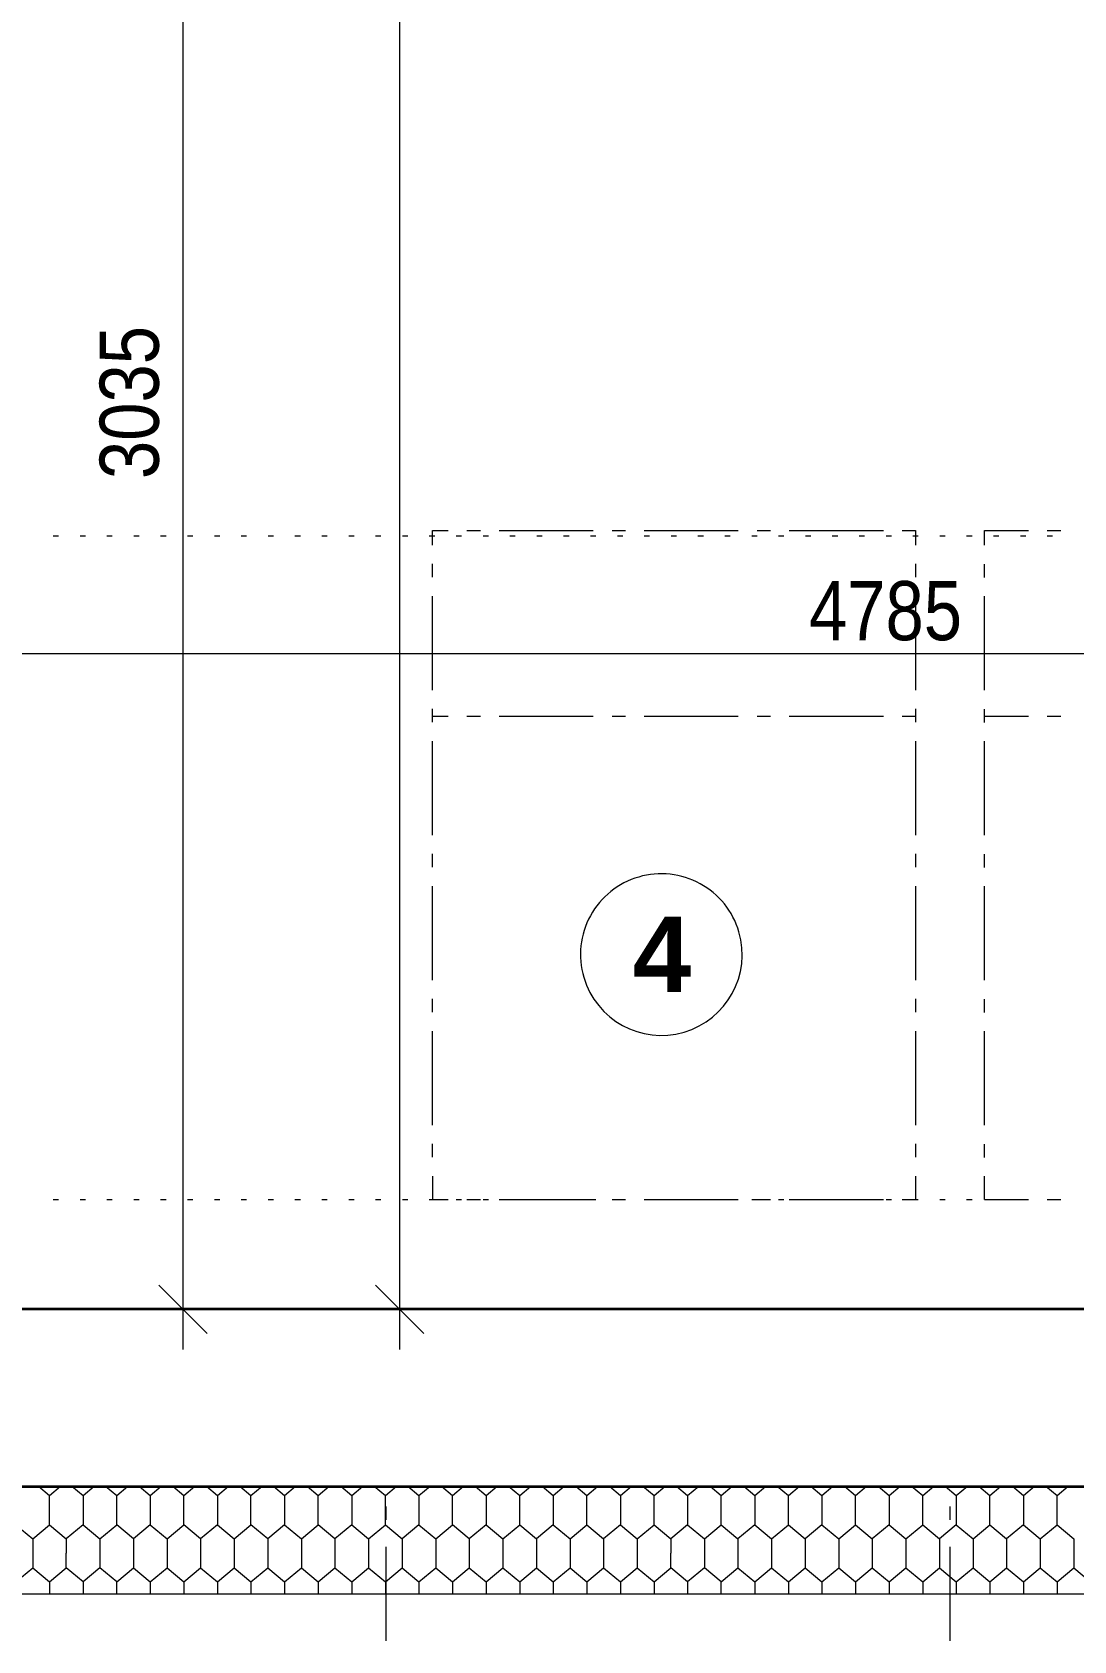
# Model space of a CAD drawing. Header units: millimetres. Extents: x 214.1 to 310.4, y 372.3 to 401.
# Drawn here: x 255.488 to 257.014, y 393.044 to 395.402 of the extents above; entities that cross this region are included whole.
import ezdxf

# ---------------------------------------------------------------- set-up
doc = ezdxf.new("R2010")
doc.units = ezdxf.units.MM
for name, color, linetype in [('PDF1_Dvere_okna_oznaceni', 7, 'Continuous'), ('PDF1_Hlavni kresba_1', 7, 'Continuous'), ('PDF1_Konstrukce_nad', 7, 'Continuous'), ('PDF1_Krokve', 7, 'Continuous'), ('PDF1_KTZ_zatepleni', 7, 'Continuous'), ('PDF1_Kóty 1$100', 7, 'Continuous'), ('PDF1_Obecne06_TLUSTA', 7, 'Continuous'), ('PDF1_OKNA', 7, 'Continuous'), ('PDF1_Šrafy', 7, 'Continuous')]:
    doc.layers.add(name, color=color, linetype=linetype)
doc.styles.add('PDF Arial', font='')
doc.styles.add('PDF Arial Bold', font='')
doc.styles.get('PDF Arial').set_extended_font_data('Arial')
doc.styles.get('PDF Arial Bold').set_extended_font_data('Arial', bold=True)

msp = doc.modelspace()

# ---------------------------------------------------------------- linework, layer by layer
at = {"layer": 'PDF1_Dvere_okna_oznaceni', "lineweight": 13}
msp.add_lwpolyline([(256.5237, 394.083, 0.414216), (256.3768, 394.1634, 0.414216), (256.2963, 394.0165, 0.414212), (256.4432, 393.936, 0.414209)], format="xyb", close=True, dxfattribs=at)
at = {"layer": 'PDF1_Hlavni kresba_1', "lineweight": 13}
msp.add_lwpolyline([(258.9029, 393.2698), (250.0328, 393.2698)], dxfattribs=at)
at = {"layer": 'PDF1_Konstrukce_nad', "lineweight": 13}
for points in [[(255.5188, 394.6636), (255.5267, 394.6636)], [(255.5582, 394.6636), (255.566, 394.6636)], [(255.5975, 394.6636), (255.6054, 394.6636)], [(255.6369, 394.6636), (255.6448, 394.6636)], [(255.6763, 394.6636), (255.6842, 394.6636)], [(255.7157, 394.6636), (255.7235, 394.6636)], [(255.755, 394.6636), (255.7629, 394.6636)], [(255.7944, 394.6636), (255.8023, 394.6636)], [(255.8338, 394.6636), (255.8416, 394.6636)], [(255.8731, 394.6636), (255.881, 394.6636)], [(255.9125, 394.6636), (255.9204, 394.6636)], [(255.9519, 394.6636), (255.9597, 394.6636)], [(255.9912, 394.6636), (255.9991, 394.6636)], [(256.0306, 394.6636), (256.0385, 394.6636)], [(256.07, 394.6636), (256.0779, 394.6636)], [(256.1094, 394.6636), (256.1172, 394.6636)], [(256.1487, 394.6636), (256.1566, 394.6636)], [(256.1881, 394.6636), (256.196, 394.6636)], [(256.2275, 394.6636), (256.2353, 394.6636)], [(256.2668, 394.6636), (256.2747, 394.6636)], [(256.3062, 394.6636), (256.3141, 394.6636)], [(256.3456, 394.6636), (256.3534, 394.6636)], [(256.3849, 394.6636), (256.3928, 394.6636)], [(256.4243, 394.6636), (256.4322, 394.6636)], [(256.4637, 394.6636), (256.4716, 394.6636)], [(256.5031, 394.6636), (256.5109, 394.6636)], [(256.5424, 394.6636), (256.5503, 394.6636)], [(256.5818, 394.6636), (256.5897, 394.6636)], [(256.6212, 394.6636), (256.629, 394.6636)], [(256.6605, 394.6636), (256.6684, 394.6636)], [(256.6999, 394.6636), (256.7078, 394.6636)], [(256.7393, 394.6636), (256.7471, 394.6636)], [(256.7786, 394.6636), (256.7865, 394.6636)], [(256.818, 394.6636), (256.8259, 394.6636)], [(256.8574, 394.6636), (256.8653, 394.6636)], [(256.8968, 394.6636), (256.9046, 394.6636)], [(256.9361, 394.6636), (256.944, 394.6636)], [(256.9755, 394.6636), (256.9834, 394.6636)], [(255.5188, 393.6907), (255.5267, 393.6907)], [(255.5582, 393.6907), (255.566, 393.6907)], [(255.5975, 393.6907), (255.6054, 393.6907)], [(255.6369, 393.6907), (255.6448, 393.6907)], [(255.6763, 393.6907), (255.6842, 393.6907)], [(255.7157, 393.6907), (255.7235, 393.6907)], [(255.755, 393.6907), (255.7629, 393.6907)], [(255.7944, 393.6907), (255.8023, 393.6907)], [(255.8338, 393.6907), (255.8416, 393.6907)], [(255.8731, 393.6907), (255.881, 393.6907)], [(255.9125, 393.6907), (255.9204, 393.6907)], [(255.9519, 393.6907), (255.9597, 393.6907)], [(255.9912, 393.6907), (255.9991, 393.6907)], [(256.0306, 393.6907), (256.0385, 393.6907)], [(256.07, 393.6907), (256.0779, 393.6907)], [(256.1094, 393.6907), (256.1172, 393.6907)], [(256.1487, 393.6907), (256.1566, 393.6907)], [(256.1881, 393.6907), (256.196, 393.6907)], [(256.2275, 393.6907), (256.2353, 393.6907)], [(256.2668, 393.6907), (256.2747, 393.6907)], [(256.3062, 393.6907), (256.3141, 393.6907)], [(256.3456, 393.6907), (256.3534, 393.6907)], [(256.3849, 393.6907), (256.3928, 393.6907)], [(256.4243, 393.6907), (256.4322, 393.6907)], [(256.4637, 393.6907), (256.4716, 393.6907)], [(256.5031, 393.6907), (256.5109, 393.6907)], [(256.5424, 393.6907), (256.5503, 393.6907)], [(256.5818, 393.6907), (256.5897, 393.6907)], [(256.6212, 393.6907), (256.629, 393.6907)], [(256.6605, 393.6907), (256.6684, 393.6907)], [(256.6999, 393.6907), (256.7078, 393.6907)], [(256.7393, 393.6907), (256.7471, 393.6907)], [(256.7786, 393.6907), (256.7865, 393.6907)], [(256.818, 393.6907), (256.8259, 393.6907)], [(256.8574, 393.6907), (256.8653, 393.6907)], [(256.8968, 393.6907), (256.9046, 393.6907)], [(256.9361, 393.6907), (256.944, 393.6907)], [(256.9755, 393.6907), (256.9834, 393.6907)]]:
    msp.add_lwpolyline(points, dxfattribs=at)
at = {"layer": 'PDF1_Krokve', "lineweight": 13}
for points in [[(256.0066, 393.2698), (256.0066, 393.2698)], [(256.8334, 393.2698), (256.8334, 393.2698)], [(256.0066, 393.2208), (256.0066, 393.2405)], [(256.8334, 393.2208), (256.8334, 393.2405)], [(256.0066, 393.0437), (256.0066, 393.1815)], [(256.8334, 393.0437), (256.8334, 393.1815)]]:
    msp.add_lwpolyline(points, dxfattribs=at)
at = {"layer": 'PDF1_KTZ_zatepleni', "lineweight": 13}
msp.add_lwpolyline([(249.867, 399.8149), (259.0605, 399.8149), (259.0605, 393.1123), (249.8754, 393.1123), (249.8754, 395.7356)], dxfattribs=at)
at = {"layer": 'PDF1_Kóty 1$100', "lineweight": 13}
for points in [[(256.0265, 399.4591), (256.0265, 399.4001), (256.0265, 393.5297), (256.0265, 393.4707)], [(255.7089, 399.4001), (255.7089, 396.9741), (255.7089, 396.2581), (255.7089, 395.9193), (255.7089, 393.5297), (255.7089, 393.4707)], [(250.264, 394.4911), (251.4479, 394.4911), (252.9727, 394.4911), (253.0908, 394.4911), (254.7352, 394.4911), (254.8533, 394.4911), (258.6197, 394.4911)], [(255.7443, 393.4943), (255.6735, 393.5652)], [(256.0619, 393.4943), (255.9911, 393.5652)], [(255.7679, 393.5297), (255.7089, 393.5297), (255.6498, 393.5297)], [(256.0856, 393.5297), (256.0265, 393.5297), (255.9674, 393.5297)]]:
    msp.add_lwpolyline(points, dxfattribs=at)
at = {"layer": 'PDF1_Obecne06_TLUSTA', "lineweight": 35}
msp.add_lwpolyline([(250.2607, 396.6405), (250.0244, 396.6405), (250.0244, 396.1832), (249.6084, 396.1832), (249.6084, 395.7356), (250.0328, 395.7356), (250.0328, 393.2698), (258.903, 393.2698), (258.903, 395.9998), (258.6197, 395.9998), (258.6197, 393.6635), (258.5127, 393.6635), (258.5127, 393.5297), (254.8533, 393.5297), (254.8533, 395.9193), (255.0976, 395.9193), (255.0976, 396.2581), (254.8533, 396.2581), (254.8533, 396.6592), (254.7352, 396.6592)], dxfattribs=at)
at = {"layer": 'PDF1_OKNA', "lineweight": 13}
for points in [[(256.0745, 394.6501), (256.0745, 394.6715), (256.0745, 394.6715), (256.0975, 394.6715)], [(256.0745, 394.6715), (256.0745, 394.6715)], [(256.1251, 394.6715), (256.1448, 394.6715)], [(256.1723, 394.6715), (256.3101, 394.6715)], [(256.3377, 394.6715), (256.3574, 394.6715)], [(256.3849, 394.6715), (256.5227, 394.6715)], [(256.5503, 394.6715), (256.57, 394.6715)], [(256.5975, 394.6715), (256.7353, 394.6715)], [(256.7629, 394.6715), (256.7826, 394.6715)], [(256.7831, 394.6501), (256.7831, 394.6715), (256.7831, 394.6715)], [(256.7831, 394.6715), (256.7831, 394.6715)], [(256.8836, 394.6715), (256.9479, 394.6715)], [(256.8836, 394.6715), (256.8836, 394.6715)], [(256.8837, 394.6498), (256.8837, 394.6715), (256.8837, 394.6715)], [(256.9755, 394.6715), (256.9952, 394.6715)], [(256.0745, 394.6029), (256.0745, 394.6226)], [(256.7831, 394.6029), (256.7831, 394.6226)], [(256.8837, 394.6026), (256.8837, 394.6222)], [(256.0745, 394.4375), (256.0745, 394.5753)], [(256.7831, 394.4375), (256.7831, 394.5753)], [(256.8837, 394.4372), (256.8837, 394.575)], [(256.0745, 394.3903), (256.0745, 394.41)], [(256.0745, 394.3994), (256.0745, 394.3994), (256.0975, 394.3994)], [(256.1251, 394.3994), (256.1448, 394.3994)], [(256.1723, 394.3994), (256.3101, 394.3994)], [(256.3377, 394.3994), (256.3574, 394.3994)], [(256.3849, 394.3994), (256.5227, 394.3994)], [(256.5503, 394.3994), (256.57, 394.3994)], [(256.5975, 394.3994), (256.7353, 394.3994)], [(256.7629, 394.3994), (256.7826, 394.3994)], [(256.7831, 394.3903), (256.7831, 394.41)], [(256.7831, 394.3994), (256.7831, 394.3994)], [(256.8837, 394.39), (256.8837, 394.4096)], [(256.8837, 394.3994), (256.8837, 394.3994), (256.9481, 394.3994)], [(256.9756, 394.3994), (256.9953, 394.3994)], [(256.0745, 394.2249), (256.0745, 394.3627)], [(256.7831, 394.2249), (256.7831, 394.3627)], [(256.8837, 394.2246), (256.8837, 394.3624)], [(256.0745, 394.1777), (256.0745, 394.1974)], [(256.7831, 394.1777), (256.7831, 394.1974)], [(256.8837, 394.1774), (256.8837, 394.197)], [(256.0745, 394.0123), (256.0745, 394.1501)], [(256.7831, 394.0123), (256.7831, 394.1501)], [(256.8836, 394.012), (256.8837, 394.1498)], [(256.0745, 393.9651), (256.0745, 393.9848)], [(256.7831, 393.9651), (256.7831, 393.9848)], [(256.8836, 393.9648), (256.8836, 393.9844)], [(256.0745, 393.7997), (256.0745, 393.9375)], [(256.7831, 393.7997), (256.7831, 393.9375)], [(256.8836, 393.7994), (256.8836, 393.9372)], [(256.0745, 393.7525), (256.0745, 393.7722)], [(256.7831, 393.7525), (256.7831, 393.7722)], [(256.8836, 393.7522), (256.8836, 393.7718)], [(256.0745, 393.7249), (256.0745, 393.6907), (256.0975, 393.6907)], [(256.7831, 393.6907), (256.7831, 393.6907), (256.7831, 393.7249)], [(256.8836, 393.6907), (256.8836, 393.6907), (256.8836, 393.7246)], [(256.0745, 393.6907), (256.0745, 393.6907)], [(256.0745, 393.6907), (256.0745, 393.6907)], [(256.1251, 393.6907), (256.1448, 393.6907)], [(256.1723, 393.6907), (256.3101, 393.6907)], [(256.3377, 393.6907), (256.3574, 393.6907)], [(256.3849, 393.6907), (256.5227, 393.6907)], [(256.5503, 393.6907), (256.57, 393.6907)], [(256.5975, 393.6907), (256.7353, 393.6907)], [(256.7629, 393.6907), (256.7826, 393.6907)], [(256.7831, 393.6907), (256.7831, 393.6907)], [(256.8836, 393.6907), (256.8836, 393.6907), (256.948, 393.6907)], [(256.9756, 393.6907), (256.9953, 393.6907)]]:
    msp.add_lwpolyline(points, dxfattribs=at)
at = {"layer": 'PDF1_Šrafy', "lineweight": 13}
for points in [[(255.5296, 393.2698), (255.5134, 393.256), (255.4972, 393.2698)], [(255.5788, 393.2698), (255.5626, 393.256), (255.5464, 393.2698)], [(255.6281, 393.2698), (255.6119, 393.256), (255.5956, 393.2698)], [(255.6773, 393.2698), (255.6611, 393.256), (255.6449, 393.2698)], [(255.7265, 393.2698), (255.7103, 393.256), (255.6941, 393.2698)], [(255.7757, 393.2698), (255.7595, 393.256), (255.7433, 393.2698)], [(255.8249, 393.2698), (255.8087, 393.256), (255.7925, 393.2698)], [(255.8741, 393.2698), (255.8579, 393.256), (255.8417, 393.2698)], [(255.9233, 393.2698), (255.9071, 393.256), (255.8909, 393.2698)], [(255.9725, 393.2698), (255.9563, 393.256), (255.9401, 393.2698)], [(256.0218, 393.2698), (256.0056, 393.256), (255.9893, 393.2698)], [(256.071, 393.2698), (256.0548, 393.256), (256.0386, 393.2698)], [(256.1202, 393.2698), (256.104, 393.256), (256.0878, 393.2698)], [(256.1694, 393.2698), (256.1532, 393.256), (256.137, 393.2698)], [(256.2186, 393.2698), (256.2024, 393.256), (256.1862, 393.2698)], [(256.2678, 393.2698), (256.2516, 393.256), (256.2354, 393.2698)], [(256.317, 393.2698), (256.3008, 393.256), (256.2846, 393.2698)], [(256.3663, 393.2698), (256.35, 393.256), (256.3338, 393.2698)], [(256.4155, 393.2698), (256.3993, 393.256), (256.383, 393.2698)], [(256.4647, 393.2698), (256.4485, 393.256), (256.4323, 393.2698)], [(256.5139, 393.2698), (256.4977, 393.256), (256.4815, 393.2698)], [(256.5631, 393.2698), (256.5469, 393.256), (256.5307, 393.2698)], [(256.6123, 393.2698), (256.5961, 393.256), (256.5799, 393.2698)], [(256.6615, 393.2698), (256.6453, 393.256), (256.6291, 393.2698)], [(256.7107, 393.2698), (256.6945, 393.256), (256.6783, 393.2698)], [(256.76, 393.2698), (256.7437, 393.256), (256.7275, 393.2698)], [(256.8092, 393.2698), (256.793, 393.256), (256.7767, 393.2698)], [(256.8584, 393.2698), (256.8422, 393.256), (256.826, 393.2698)], [(256.9076, 393.2698), (256.8914, 393.256), (256.8752, 393.2698)], [(256.9568, 393.2698), (256.9406, 393.256), (256.9244, 393.2698)], [(257.006, 393.2698), (256.9898, 393.256), (256.9736, 393.2698)], [(255.4642, 393.256), (255.4642, 393.2139), (255.4888, 393.193), (255.5134, 393.2139), (255.5134, 393.256)], [(255.5626, 393.256), (255.5626, 393.2139), (255.5872, 393.193), (255.6119, 393.2139), (255.6119, 393.256)], [(255.6611, 393.256), (255.6611, 393.2139), (255.6857, 393.193), (255.7103, 393.2139), (255.7103, 393.256)], [(255.7595, 393.256), (255.7595, 393.2139), (255.7841, 393.193), (255.8087, 393.2139), (255.8087, 393.256)], [(255.8579, 393.256), (255.8579, 393.2139), (255.8825, 393.193), (255.9071, 393.2139), (255.9071, 393.256)], [(255.9563, 393.256), (255.9563, 393.2139), (255.9809, 393.193), (256.0056, 393.2139), (256.0056, 393.256)], [(256.0548, 393.256), (256.0548, 393.2139), (256.0794, 393.193), (256.104, 393.2139), (256.104, 393.256)], [(256.1532, 393.256), (256.1532, 393.2139), (256.1778, 393.193), (256.2024, 393.2139), (256.2024, 393.256)], [(256.2516, 393.256), (256.2516, 393.2139), (256.2762, 393.193), (256.3008, 393.2139), (256.3008, 393.256)], [(256.35, 393.256), (256.35, 393.2139), (256.3746, 393.193), (256.3993, 393.2139), (256.3993, 393.256)], [(256.4485, 393.256), (256.4485, 393.2139), (256.4731, 393.193), (256.4977, 393.2139), (256.4977, 393.256)], [(256.5469, 393.256), (256.5469, 393.2139), (256.5715, 393.193), (256.5961, 393.2139), (256.5961, 393.256)], [(256.6453, 393.256), (256.6453, 393.2139), (256.6699, 393.193), (256.6945, 393.2139), (256.6945, 393.256)], [(256.7437, 393.256), (256.7437, 393.2139), (256.7683, 393.193), (256.793, 393.2139), (256.793, 393.256)], [(256.8422, 393.256), (256.8422, 393.2139), (256.8668, 393.193), (256.8914, 393.2139), (256.8914, 393.256)], [(256.9406, 393.256), (256.9406, 393.2139), (256.9652, 393.193), (256.9898, 393.2139), (256.9898, 393.256)], [(255.5134, 393.2139), (255.538, 393.193)], [(255.5626, 393.2139), (255.538, 393.193)], [(255.6611, 393.2139), (255.6365, 393.193), (255.6119, 393.2139)], [(255.7595, 393.2139), (255.7349, 393.193), (255.7103, 393.2139)], [(255.8579, 393.2139), (255.8333, 393.193), (255.8087, 393.2139)], [(255.9563, 393.2139), (255.9317, 393.193), (255.9071, 393.2139)], [(256.0056, 393.2139), (256.0302, 393.193)], [(256.0548, 393.2139), (256.0302, 393.193)], [(256.1532, 393.2139), (256.1286, 393.193), (256.104, 393.2139)], [(256.2024, 393.2139), (256.227, 393.193)], [(256.2516, 393.2139), (256.227, 393.193)], [(256.3008, 393.2139), (256.3254, 393.193)], [(256.35, 393.2139), (256.3254, 393.193)], [(256.3993, 393.2139), (256.4239, 393.193)], [(256.4485, 393.2139), (256.4239, 393.193)], [(256.4977, 393.2139), (256.5223, 393.193)], [(256.5469, 393.2139), (256.5223, 393.193)], [(256.5961, 393.2139), (256.6207, 393.193)], [(256.6453, 393.2139), (256.6207, 393.193)], [(256.6945, 393.2139), (256.7191, 393.193)], [(256.7437, 393.2139), (256.7191, 393.193)], [(256.793, 393.2139), (256.8176, 393.193)], [(256.8422, 393.2139), (256.8176, 393.193)], [(256.8914, 393.2139), (256.916, 393.193)], [(256.9406, 393.2139), (256.916, 393.193)], [(256.9898, 393.2139), (257.0144, 393.193)], [(255.4396, 393.193), (255.4396, 393.172), (255.4396, 393.1509), (255.4642, 393.13), (255.4888, 393.1509), (255.5134, 393.13), (255.5134, 393.1123)], [(255.4888, 393.193), (255.4888, 393.172), (255.4888, 393.1509)], [(255.538, 393.193), (255.538, 393.172)], [(255.5872, 393.193), (255.5872, 393.172), (255.5872, 393.1509)], [(255.6365, 393.193), (255.6365, 393.172), (255.6365, 393.1509), (255.6611, 393.13), (255.6857, 393.1509), (255.7103, 393.13), (255.7103, 393.1123)], [(255.6857, 393.193), (255.6857, 393.172), (255.6857, 393.1509)], [(255.7349, 393.193), (255.7349, 393.172), (255.7349, 393.1509), (255.7595, 393.13), (255.7841, 393.1509), (255.8087, 393.13), (255.8087, 393.1123)], [(255.7841, 393.193), (255.7841, 393.172), (255.7841, 393.1509)], [(255.8333, 393.193), (255.8333, 393.172), (255.8333, 393.1509), (255.8579, 393.13), (255.8825, 393.1509), (255.9071, 393.13), (255.9071, 393.1123)], [(255.8825, 393.193), (255.8825, 393.172), (255.8825, 393.1509)], [(255.9317, 393.193), (255.9317, 393.172), (255.9317, 393.1509), (255.9563, 393.13), (255.9809, 393.1509), (256.0056, 393.13), (256.0056, 393.1123)], [(255.9809, 393.193), (255.9809, 393.172)], [(256.0302, 393.193), (256.0302, 393.172), (256.0302, 393.1509), (256.0548, 393.13), (256.0794, 393.1509), (256.104, 393.13), (256.104, 393.1123)], [(256.0794, 393.193), (256.0794, 393.172), (256.0794, 393.1509)], [(256.1286, 393.193), (256.1286, 393.172), (256.1286, 393.1509), (256.1532, 393.13), (256.1778, 393.1509), (256.2024, 393.13), (256.2024, 393.1123)], [(256.1778, 393.193), (256.1778, 393.172)], [(256.227, 393.193), (256.227, 393.172), (256.227, 393.1509), (256.2516, 393.13), (256.2762, 393.1509), (256.3008, 393.13), (256.3008, 393.1123)], [(256.2762, 393.193), (256.2762, 393.172), (256.2762, 393.1509)], [(256.3254, 393.193), (256.3254, 393.172), (256.3254, 393.1509), (256.35, 393.13), (256.3746, 393.1509), (256.3993, 393.13), (256.3993, 393.1123)], [(256.3746, 393.193), (256.3746, 393.172), (256.3746, 393.1509)], [(256.4239, 393.193), (256.4239, 393.172)], [(256.4731, 393.193), (256.4731, 393.172), (256.4731, 393.1509)], [(256.5223, 393.193), (256.5223, 393.172), (256.5223, 393.1509), (256.5469, 393.13), (256.5715, 393.1509), (256.5961, 393.13), (256.5961, 393.1123)], [(256.5715, 393.193), (256.5715, 393.172), (256.5715, 393.1509)], [(256.6207, 393.193), (256.6207, 393.172), (256.6207, 393.1509), (256.6453, 393.13), (256.6699, 393.1509), (256.6945, 393.13), (256.6945, 393.1123)], [(256.6699, 393.193), (256.6699, 393.172)], [(256.7191, 393.193), (256.7191, 393.172), (256.7191, 393.1509), (256.7437, 393.13), (256.7683, 393.1509), (256.793, 393.13), (256.793, 393.1123)], [(256.7683, 393.193), (256.7683, 393.172), (256.7683, 393.1509)], [(256.8176, 393.193), (256.8176, 393.172), (256.8176, 393.1509), (256.8422, 393.13), (256.8668, 393.1509), (256.8914, 393.13), (256.8914, 393.1123)], [(256.8668, 393.193), (256.8668, 393.172), (256.8668, 393.1509)], [(256.916, 393.193), (256.916, 393.172), (256.916, 393.1509), (256.9406, 393.13), (256.9652, 393.1509), (256.9898, 393.13), (256.9898, 393.1123)], [(256.9652, 393.193), (256.9652, 393.172), (256.9652, 393.1509)], [(257.0144, 393.193), (257.0144, 393.172), (257.0144, 393.1509), (257.039, 393.13), (257.0636, 393.1509), (257.0882, 393.13)], [(255.6119, 393.1123), (255.6119, 393.13), (255.5872, 393.1509), (255.5626, 393.13), (255.538, 393.1509), (255.538, 393.172)], [(255.9809, 393.172), (255.9809, 393.1509)], [(256.1778, 393.172), (256.1778, 393.1509)], [(256.4977, 393.1123), (256.4977, 393.13), (256.4731, 393.1509), (256.4485, 393.13), (256.4239, 393.1509), (256.4239, 393.172)], [(256.6699, 393.172), (256.6699, 393.1509)], [(255.5134, 393.13), (255.538, 393.1509)], [(255.6119, 393.13), (255.6365, 393.1509)], [(255.7103, 393.13), (255.7349, 393.1509)], [(255.8087, 393.13), (255.8333, 393.1509)], [(255.9071, 393.13), (255.9317, 393.1509)], [(256.0056, 393.13), (256.0302, 393.1509)], [(256.104, 393.13), (256.1286, 393.1509)], [(256.2024, 393.13), (256.227, 393.1509)], [(256.3008, 393.13), (256.3254, 393.1509)], [(256.3993, 393.13), (256.4239, 393.1509)], [(256.4977, 393.13), (256.5223, 393.1509)], [(256.5961, 393.13), (256.6207, 393.1509)], [(256.6945, 393.13), (256.7191, 393.1509)], [(256.793, 393.13), (256.8176, 393.1509)], [(256.8914, 393.13), (256.916, 393.1509)], [(256.9898, 393.13), (257.0144, 393.1509)], [(255.5626, 393.13), (255.5626, 393.1123)], [(255.6611, 393.13), (255.6611, 393.1123)], [(255.7595, 393.13), (255.7595, 393.1123)], [(255.8579, 393.13), (255.8579, 393.1123)], [(255.9563, 393.13), (255.9563, 393.1123)], [(256.0548, 393.13), (256.0548, 393.1123)], [(256.1532, 393.13), (256.1532, 393.1123)], [(256.2516, 393.13), (256.2516, 393.1123)], [(256.35, 393.13), (256.35, 393.1123)], [(256.4485, 393.13), (256.4485, 393.1123)], [(256.5469, 393.13), (256.5469, 393.1123)], [(256.6453, 393.13), (256.6453, 393.1123)], [(256.7437, 393.13), (256.7437, 393.1123)], [(256.8422, 393.13), (256.8422, 393.1123)], [(256.9406, 393.13), (256.9406, 393.1123)]]:
    msp.add_lwpolyline(points, dxfattribs=at)

# ---------------------------------------------------------------- texts
at = {"layer": 'PDF1_Dvere_okna_oznaceni', "insert": (256.3681, 393.995), "char_height": 0.1103, "attachment_point": 7, "style": 'PDF Arial Bold'}
msp.add_mtext('4', dxfattribs=at)
at = {"layer": 'PDF1_Kóty 1$100', "insert": (255.6748, 394.7468), "char_height": 0.086629, "attachment_point": 7, "rotation": 90, "style": 'PDF Arial'}
msp.add_mtext('\\W0.833334;3035', dxfattribs=at)
at = {"layer": 'PDF1_Kóty 1$100', "insert": (256.6263, 394.5093), "char_height": 0.086629, "attachment_point": 7, "style": 'PDF Arial'}
msp.add_mtext('\\W0.833334;4785', dxfattribs=at)

doc.saveas('drawing.dxf')
